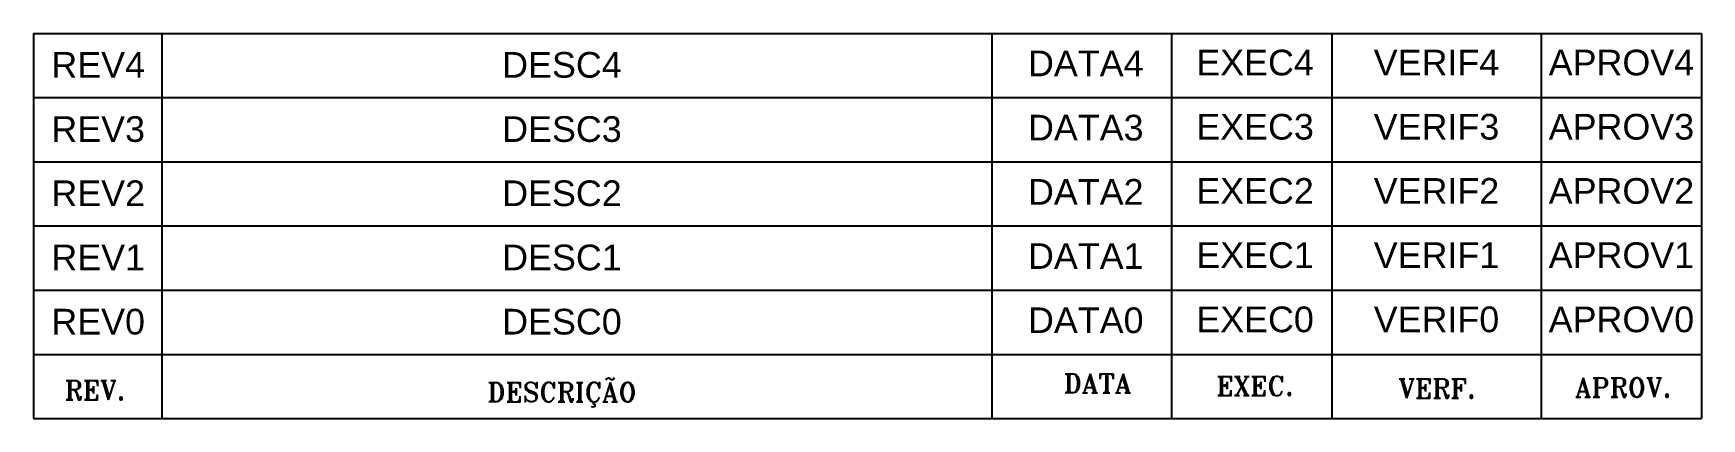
# Model space of a CAD drawing. Extents: x -130 to 0, y 0 to 30.
import ezdxf
from ezdxf.enums import TextEntityAlignment as Align

# ---------------------------------------------------------------- set-up
doc = ezdxf.new("R2010")
doc.units = 0
doc.styles.add('ROMANT', font='romant', dxfattribs={"height": 0.2})
doc.styles.get("Standard").update_dxf_attribs({"font": 'arial.ttf'})

msp = doc.modelspace()

# ---------------------------------------------------------------- linework, layer by layer
at = {"color": 7, "linetype": 'Continuous'}
msp.add_line((-130, 30), (0, 30), dxfattribs=at)
at = {"color": 8, "linetype": 'Continuous'}
for p, q in [((-120, 30), (-120, 0)), ((-55.3, 30), (-55.3, 0)), ((-41.32, 30), (-41.32, 0)), ((-28.82, 30), (-28.82, 0)), ((-12.5, 30), (-12.5, 0)), ((-130, 25), (0, 25)), ((-130, 20), (0, 20)), ((-130, 15), (0, 15)), ((-130, 10), (0, 10)), ((-130, 5), (0, 5))]:
    msp.add_line(p, q, dxfattribs=at)
at = {"color": 7, "linetype": 'Continuous'}
for points in [[(-130, 30), (-130, 0)], [(0, 30), (0, 0)], [(-130, 0), (0, 0)]]:
    msp.add_lwpolyline(points, dxfattribs=at)

# ---------------------------------------------------------------- texts
at = {"color": 8, "linetype": 'Continuous', "style": 'ROMANT'}
for s, p in [('REV.', (-125.19, 1.46)), ('DESCRI%%199%%195O', (-88.81, 1.31)), ('DATA', (-47.08, 2)), ('EXEC.', (-34.8, 1.79)), ('VERF.', (-20.61, 1.6)), ('APROV.', (-6.11, 1.68))]:
    msp.add_text(s, height=1.5, dxfattribs=at).set_placement(p, align=Align.CENTER)
at = {"color": 1, "linetype": 'Continuous'}
for tag, text, p in [('DATA4', '', (-47.99, 26.66)), ('EXEC4', '', (-34.8, 26.73)), ('VERIF4', '', (-20.66, 26.73)), ('APROV4', '', (-6.25, 26.73)), ('DATA3', '', (-47.99, 21.66)), ('EXEC3', '', (-34.8, 21.73)), ('VERIF3', '', (-20.66, 21.73)), ('APROV3', '', (-6.25, 21.73)), ('DATA2', '', (-47.99, 16.66)), ('EXEC2', '', (-34.8, 16.73)), ('VERIF2', '', (-20.66, 16.73)), ('APROV2', '', (-6.25, 16.73)), ('DATA1', '', (-47.99, 11.66)), ('EXEC1', '', (-34.8, 11.73)), ('VERIF1', '', (-20.66, 11.73)), ('APROV1', '', (-6.25, 11.73)), ('DATA0', '01/01/2011', (-47.99, 6.66)), ('EXEC0', 'JOAÍLIS', (-34.8, 6.73)), ('VERIF0', 'HUMBERTO', (-20.66, 6.73)), ('APROV0', 'ALUÍSIO', (-6.25, 6.73))]:
    msp.add_attdef(tag, text=text, height=2, dxfattribs=at).set_placement(p, align=Align.CENTER)
at = {"color": 1}
for tag, text, p in [('REV4', '', (-124.95, 26.55)), ('DESC4', '', (-88.81, 26.55)), ('REV3', '', (-124.95, 21.55)), ('DESC3', '', (-88.81, 21.55)), ('REV2', '', (-124.95, 16.55)), ('DESC2', '', (-88.81, 16.55)), ('REV1', '', (-124.95, 11.55)), ('DESC1', '', (-88.81, 11.55)), ('REV0', '0', (-124.95, 6.55)), ('DESC0', 'EMISSÃO ORIGINAL', (-88.81, 6.55))]:
    msp.add_attdef(tag, text=text, height=2, dxfattribs=at).set_placement(p, align=Align.CENTER)

doc.saveas('drawing.dxf')
